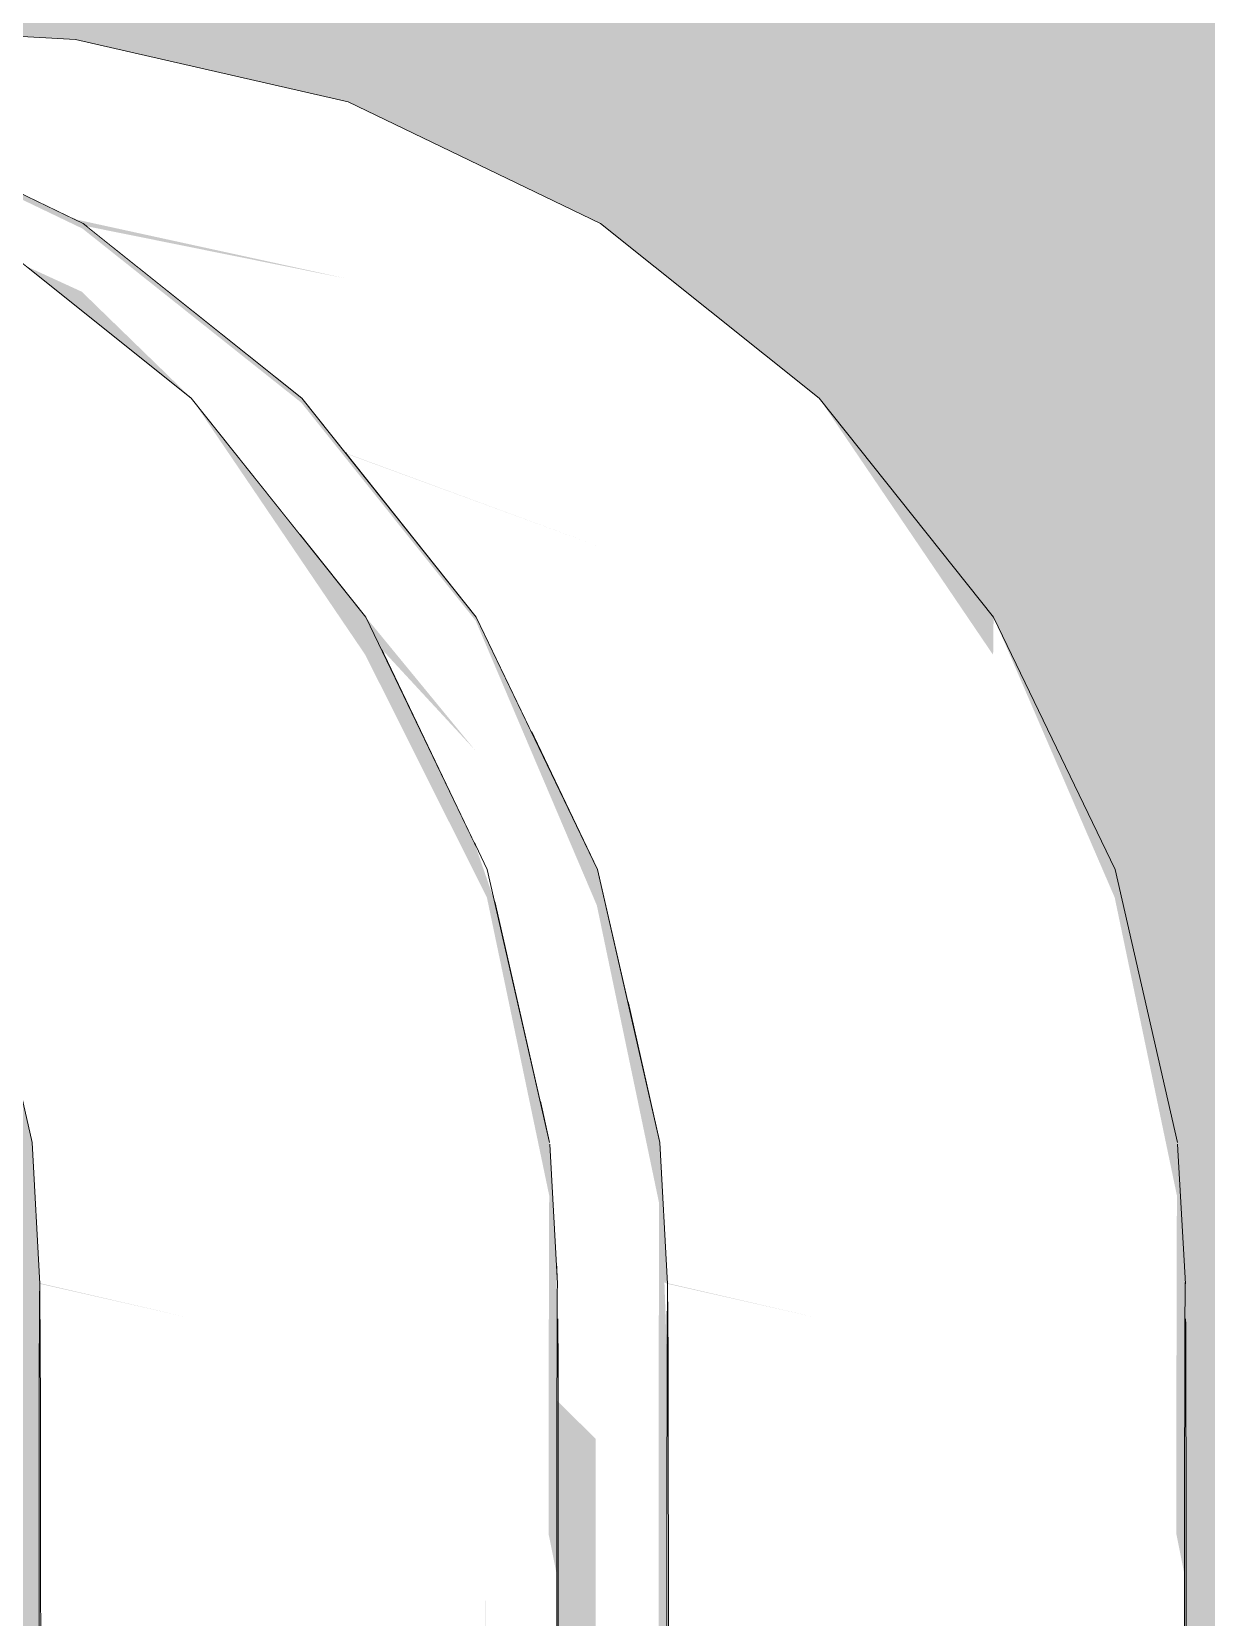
# Model space of a CAD drawing. Header units: millimetres. Extents: x -46169 to 174149, y -86316 to 18123.
# Drawn here: x 120284.81 to 120297.97, y -83706.42 to -83688.64 of the extents above; entities that cross this region are included whole.
import ezdxf

# ---------------------------------------------------------------- set-up
doc = ezdxf.new("R2010")
doc.units = ezdxf.units.MM
doc.header["$MEASUREMENT"] = 0
doc.linetypes.add('Wipeout_Contour', pattern=[1000, 0, -1000])
doc.layers.add('A04_A04_1_A-35-M_FFE_Sanitary_Pen_No__210', color=7, linetype='Continuous', lineweight=13, true_color=0xbae3f7)
doc.layers.add('A04_A04_1_New_A-35-M_FFE_Loose_Pen_No__64', color=7, linetype='Continuous', lineweight=20, true_color=0x606060)
doc.layers.add('A04_A04_1_New_A-25-M_Wall_Int', color=7, linetype='Continuous')
doc.layers.add('A04_A04_1_New_A-35-M_FFE_Loose', color=7, linetype='Continuous')

msp = doc.modelspace()

# ---------------------------------------------------------------- wipeouts: each hides what was drawn before it
at = {"color": 254, "linetype": 'Wipeout_Contour', "lineweight": 0, "ltscale": 4403046.294925408}
msp.add_wipeout([(120227.068, -84266.917), (119755.006, -84266.917), (119755.006, -84457.917), (123475.253, -84457.917), (123475.253, -81407.917), (119755.007, -81407.917), (119755.007, -83688.641), (120283.734, -83688.641), (120285.301, -83688.73), (120288.358, -83689.428), (120291.182, -83690.791), (120293.634, -83692.749), (120295.589, -83695.204), (120296.95, -83698.034), (120297.648, -83701.095), (120297.736, -83702.665), (120297.73, -83703.985), (120297.746, -84251.131), (120297.741, -84252.917), (120297.654, -84254.484), (120296.956, -84257.541), (120295.597, -84260.365), (120293.642, -84262.817), (120291.192, -84264.771), (120288.367, -84266.131), (120285.311, -84266.829), (120283.649, -84266.917), (120259.662, -84266.917), (120259.662, -84454.917), (120227.068, -84454.917)], dxfattribs=at).dxf.layer = 'A04_A04_1_New_A-25-M_Wall_Int'

# ---------------------------------------------------------------- next in the draw order: hatches: boundary and pattern name
at = {"layer": 'A04_A04_1_A-35-M_FFE_Sanitary_Pen_No__210', "linetype": 'Continuous', "lineweight": 0, "true_color": 0x2e383d}
msp.add_hatch(color=250, dxfattribs=at).paths.add_polyline_path([(119762.031, -81412.917), (119762.031, -84457.917), (124593.47, -84457.917), (124593.47, -81412.917)])

# ---------------------------------------------------------------- next in the draw order: linework, layer by layer
at = {"layer": 'A04_A04_1_New_A-35-M_FFE_Loose_Pen_No__64', "linetype": 'Continuous'}
for p, q in [((120297.736, -83702.665), (120297.735, -83702.798)), ((120297.735, -83702.798), (120297.733, -83703.071)), ((120297.742, -83703.132), (120297.741, -83703.071))]:
    msp.add_line(p, q, dxfattribs=at)

# ---------------------------------------------------------------- next in the draw order: wipeouts: each hides what was drawn before it
at = {"color": 254, "linetype": 'Wipeout_Contour', "lineweight": 0, "ltscale": 586136.052498}
msp.add_wipeout([(120283.725, -83689.321), (120285.292, -83689.405), (120285.301, -83688.73), (120283.734, -83688.641)], dxfattribs=at).dxf.layer = 'A04_A04_1_New_A-35-M_FFE_Loose'
at = {"color": 254, "linetype": 'Wipeout_Contour', "lineweight": 0, "ltscale": 732737.334509}
msp.add_wipeout([(120290.691, -83702.46), (120290.699, -83703.071), (120290.697, -83703.985), (120291.131, -83704.418), (120291.133, -83702.829)], dxfattribs=at).dxf.layer = 'A04_A04_1_New_A-35-M_FFE_Loose'

# ---------------------------------------------------------------- next in the draw order: linework, layer by layer
at = {"layer": 'A04_A04_1_New_A-35-M_FFE_Loose_Pen_No__64', "linetype": 'Continuous'}
msp.add_line((120290.708, -83703.132), (120290.708, -83703.071), dxfattribs=at)

# ---------------------------------------------------------------- next in the draw order: wipeouts: each hides what was drawn before it
at = {"color": 254, "linetype": 'Wipeout_Contour', "lineweight": 0, "ltscale": 586137.67543}
msp.add_wipeout([(120283.721, -83689.986), (120285.284, -83690.741), (120285.292, -83689.405), (120283.725, -83689.321)], dxfattribs=at).dxf.layer = 'A04_A04_1_New_A-35-M_FFE_Loose'
at = {"color": 254, "linetype": 'Wipeout_Contour', "lineweight": 0, "ltscale": 732732.044342}
msp.add_wipeout([(120290.506, -83700.619), (120290.617, -83701.114), (120290.691, -83702.46), (120291.133, -83702.829), (120291.135, -83701.379)], dxfattribs=at).dxf.layer = 'A04_A04_1_New_A-35-M_FFE_Loose'

# ---------------------------------------------------------------- next in the draw order: linework, layer by layer
at = {"layer": 'A04_A04_1_New_A-35-M_FFE_Loose_Pen_No__64', "linetype": 'Continuous'}
for p, q in [((120290.703, -83702.665), (120290.701, -83702.798)), ((120290.701, -83702.798), (120290.699, -83703.071))]:
    msp.add_line(p, q, dxfattribs=at)

# ---------------------------------------------------------------- next in the draw order: wipeouts: each hides what was drawn before it
at = {"color": 254, "linetype": 'Wipeout_Contour', "lineweight": 0, "ltscale": 586144.534606}
msp.add_wipeout([(120285.292, -83689.405), (120288.349, -83690.077), (120288.358, -83689.428), (120285.301, -83688.73)], dxfattribs=at).dxf.layer = 'A04_A04_1_New_A-35-M_FFE_Loose'

# ---------------------------------------------------------------- next in the draw order: linework, layer by layer
at = {"layer": 'A04_A04_1_New_A-35-M_FFE_Loose_Pen_No__64', "linetype": 'Continuous'}
msp.add_line((120285.301, -83688.73), (120283.733, -83688.641), dxfattribs=at)

# ---------------------------------------------------------------- next in the draw order: wipeouts: each hides what was drawn before it
at = {"color": 254, "linetype": 'Wipeout_Contour', "lineweight": 0, "ltscale": 586146.776873}
msp.add_wipeout([(120285.292, -83689.405), (120285.284, -83690.741), (120288.341, -83691.409), (120288.349, -83690.077)], dxfattribs=at).dxf.layer = 'A04_A04_1_New_A-35-M_FFE_Loose'

# ---------------------------------------------------------------- next in the draw order: wipeouts: each hides what was drawn before it
at = {"color": 254, "linetype": 'Wipeout_Contour', "lineweight": 0, "ltscale": 586152.122259}
msp.add_wipeout([(120285.427, -83690.822), (120287.839, -83692.749), (120288.334, -83693.367), (120288.341, -83691.409)], dxfattribs=at).dxf.layer = 'A04_A04_1_New_A-35-M_FFE_Loose'

# ---------------------------------------------------------------- next in the draw order: wipeouts: each hides what was drawn before it
at = {"color": 254, "linetype": 'Wipeout_Contour', "lineweight": 0, "ltscale": 879207.734189}
msp.add_wipeout([(120282.555, -83689.491), (120282.55, -83690.02), (120284.149, -83690.791), (120284.749, -83691.27), (120285.373, -83691.556), (120285.38, -83690.848)], dxfattribs=at).dxf.layer = 'A04_A04_1_New_A-35-M_FFE_Loose'
at = {"color": 254, "linetype": 'Wipeout_Contour', "lineweight": 0, "ltscale": 586156.503633}
msp.add_wipeout([(120288.358, -83689.428), (120288.349, -83690.077), (120291.175, -83691.386), (120291.182, -83690.791)], dxfattribs=at).dxf.layer = 'A04_A04_1_New_A-35-M_FFE_Loose'

# ---------------------------------------------------------------- next in the draw order: linework, layer by layer
at = {"layer": 'A04_A04_1_New_A-35-M_FFE_Loose_Pen_No__64', "linetype": 'Continuous'}
msp.add_line((120288.358, -83689.429), (120285.301, -83688.73), dxfattribs=at)

# ---------------------------------------------------------------- next in the draw order: wipeouts: each hides what was drawn before it
at = {"color": 254, "linetype": 'Wipeout_Contour', "lineweight": 0, "ltscale": 586158.656834}
msp.add_wipeout([(120288.349, -83690.077), (120288.341, -83691.409), (120291.167, -83692.609), (120291.175, -83691.386)], dxfattribs=at).dxf.layer = 'A04_A04_1_New_A-35-M_FFE_Loose'
at = {"color": 254, "linetype": 'Wipeout_Contour', "lineweight": 0, "ltscale": 586152.646558}
msp.add_wipeout([(120285.373, -83691.556), (120286.6, -83692.749), (120287.821, -83694.281), (120287.825, -83693.416)], dxfattribs=at).dxf.layer = 'A04_A04_1_New_A-35-M_FFE_Loose'

# ---------------------------------------------------------------- next in the draw order: wipeouts: each hides what was drawn before it
at = {"color": 254, "linetype": 'Wipeout_Contour', "lineweight": 0, "ltscale": 586150.082729}
msp.add_wipeout([(120285.38, -83690.848), (120285.373, -83691.556), (120287.825, -83693.416), (120287.832, -83692.799)], dxfattribs=at).dxf.layer = 'A04_A04_1_New_A-35-M_FFE_Loose'
at = {"color": 254, "linetype": 'Wipeout_Contour', "lineweight": 0, "ltscale": 586162.244008}
msp.add_wipeout([(120288.341, -83691.409), (120288.334, -83693.367), (120291.161, -83694.408), (120291.167, -83692.609)], dxfattribs=at).dxf.layer = 'A04_A04_1_New_A-35-M_FFE_Loose'

# ---------------------------------------------------------------- next in the draw order: wipeouts: each hides what was drawn before it
at = {"color": 254, "linetype": 'Wipeout_Contour', "lineweight": 0, "ltscale": 586145.793377}
msp.add_wipeout([(120284.141, -83691.386), (120286.593, -83693.268), (120286.6, -83692.749), (120284.149, -83690.791)], dxfattribs=at).dxf.layer = 'A04_A04_1_New_A-35-M_FFE_Loose'
at = {"color": 254, "linetype": 'Wipeout_Contour', "lineweight": 0, "ltscale": 586168.888228}
msp.add_wipeout([(120291.175, -83691.386), (120293.627, -83693.268), (120293.634, -83692.749), (120291.182, -83690.791)], dxfattribs=at).dxf.layer = 'A04_A04_1_New_A-35-M_FFE_Loose'
at = {"color": 254, "linetype": 'Wipeout_Contour', "lineweight": 0, "ltscale": 732710.569647}
msp.add_wipeout([(120288.334, -83693.371), (120289.793, -83695.204), (120290.408, -83696.483), (120291.156, -83696.704), (120291.161, -83694.408)], dxfattribs=at).dxf.layer = 'A04_A04_1_New_A-35-M_FFE_Loose'

# ---------------------------------------------------------------- next in the draw order: linework, layer by layer
at = {"layer": 'A04_A04_1_New_A-35-M_FFE_Loose_Pen_No__64', "linetype": 'Continuous'}
for p, q in [((120285.388, -83690.791), (120282.564, -83689.429)), ((120291.183, -83690.791), (120288.358, -83689.429))]:
    msp.add_line(p, q, dxfattribs=at)

# ---------------------------------------------------------------- next in the draw order: wipeouts: each hides what was drawn before it
at = {"color": 254, "linetype": 'Wipeout_Contour', "lineweight": 0, "ltscale": 586147.727388}
msp.add_wipeout([(120284.134, -83692.609), (120286.587, -83694.334), (120286.593, -83693.268), (120284.141, -83691.386)], dxfattribs=at).dxf.layer = 'A04_A04_1_New_A-35-M_FFE_Loose'
at = {"color": 254, "linetype": 'Wipeout_Contour', "lineweight": 0, "ltscale": 586170.822162}
msp.add_wipeout([(120291.167, -83692.609), (120293.621, -83694.334), (120293.627, -83693.268), (120291.175, -83691.386)], dxfattribs=at).dxf.layer = 'A04_A04_1_New_A-35-M_FFE_Loose'
at = {"color": 254, "linetype": 'Wipeout_Contour', "lineweight": 0, "ltscale": 439626.820619}
msp.add_wipeout([(120289.777, -83696.693), (120288.722, -83695.552), (120289.773, -83697.737)], dxfattribs=at).dxf.layer = 'A04_A04_1_New_A-35-M_FFE_Loose'
at = {"color": 254, "linetype": 'Wipeout_Contour', "lineweight": 0, "ltscale": 439630.959558}
msp.add_wipeout([(120290.408, -83696.483), (120291.153, -83698.034), (120291.156, -83696.704)], dxfattribs=at).dxf.layer = 'A04_A04_1_New_A-35-M_FFE_Loose'

# ---------------------------------------------------------------- next in the draw order: wipeouts: each hides what was drawn before it
at = {"color": 254, "linetype": 'Wipeout_Contour', "lineweight": 0, "ltscale": 586150.945957}
msp.add_wipeout([(120284.127, -83694.408), (120286.581, -83695.902), (120286.587, -83694.334), (120284.134, -83692.609)], dxfattribs=at).dxf.layer = 'A04_A04_1_New_A-35-M_FFE_Loose'
at = {"color": 254, "linetype": 'Wipeout_Contour', "lineweight": 0, "ltscale": 586174.040603}
msp.add_wipeout([(120291.161, -83694.408), (120293.615, -83695.902), (120293.621, -83694.334), (120291.167, -83692.609)], dxfattribs=at).dxf.layer = 'A04_A04_1_New_A-35-M_FFE_Loose'
at = {"color": 254, "linetype": 'Wipeout_Contour', "lineweight": 0, "ltscale": 732704.836847}
msp.add_wipeout([(120287.825, -83693.416), (120287.821, -83694.281), (120288.555, -83695.204), (120289.777, -83696.693), (120289.782, -83695.748)], dxfattribs=at).dxf.layer = 'A04_A04_1_New_A-35-M_FFE_Loose'

# ---------------------------------------------------------------- next in the draw order: wipeouts: each hides what was drawn before it
at = {"color": 254, "linetype": 'Wipeout_Contour', "lineweight": 0, "ltscale": 586162.226882}
msp.add_wipeout([(120287.825, -83693.416), (120289.782, -83695.748), (120289.787, -83695.245), (120287.832, -83692.799)], dxfattribs=at).dxf.layer = 'A04_A04_1_New_A-35-M_FFE_Loose'
at = {"color": 254, "linetype": 'Wipeout_Contour', "lineweight": 0, "ltscale": 586155.313728}
msp.add_wipeout([(120284.122, -83696.704), (120286.577, -83697.905), (120286.581, -83695.902), (120284.127, -83694.408)], dxfattribs=at).dxf.layer = 'A04_A04_1_New_A-35-M_FFE_Loose'
at = {"color": 254, "linetype": 'Wipeout_Contour', "lineweight": 0, "ltscale": 586178.408201}
msp.add_wipeout([(120291.156, -83696.704), (120293.61, -83697.905), (120293.615, -83695.902), (120291.161, -83694.408)], dxfattribs=at).dxf.layer = 'A04_A04_1_New_A-35-M_FFE_Loose'

# ---------------------------------------------------------------- next in the draw order: wipeouts: each hides what was drawn before it
at = {"color": 254, "linetype": 'Wipeout_Contour', "lineweight": 0, "ltscale": 439617.320023}
msp.add_wipeout([(120286.593, -83693.268), (120288.55, -83695.628), (120286.6, -83692.749)], dxfattribs=at).dxf.layer = 'A04_A04_1_New_A-35-M_FFE_Loose'
at = {"color": 254, "linetype": 'Wipeout_Contour', "lineweight": 0, "ltscale": 439634.641141}
msp.add_wipeout([(120293.627, -83693.268), (120295.584, -83695.628), (120293.634, -83692.749)], dxfattribs=at).dxf.layer = 'A04_A04_1_New_A-35-M_FFE_Loose'
at = {"color": 254, "linetype": 'Wipeout_Contour', "lineweight": 0, "ltscale": 732700.071289}
msp.add_wipeout([(120284.122, -83696.704), (120284.119, -83698.034), (120284.457, -83699.519), (120286.573, -83700.256), (120286.577, -83697.905)], dxfattribs=at).dxf.layer = 'A04_A04_1_New_A-35-M_FFE_Loose'
at = {"color": 254, "linetype": 'Wipeout_Contour', "lineweight": 0, "ltscale": 732728.93912}
msp.add_wipeout([(120291.156, -83696.704), (120291.153, -83698.034), (120291.491, -83699.519), (120293.607, -83700.256), (120293.61, -83697.905)], dxfattribs=at).dxf.layer = 'A04_A04_1_New_A-35-M_FFE_Loose'

# ---------------------------------------------------------------- next in the draw order: linework, layer by layer
at = {"layer": 'A04_A04_1_New_A-35-M_FFE_Loose_Pen_No__64', "linetype": 'Continuous'}
for p, q in [((120286.6, -83692.749), (120284.149, -83690.791)), ((120287.839, -83692.749), (120285.388, -83690.791)), ((120293.634, -83692.749), (120291.183, -83690.791))]:
    msp.add_line(p, q, dxfattribs=at)

# ---------------------------------------------------------------- next in the draw order: wipeouts: each hides what was drawn before it
at = {"color": 254, "linetype": 'Wipeout_Contour', "lineweight": 0, "ltscale": 586159.614445}
msp.add_wipeout([(120286.587, -83694.334), (120288.545, -83696.498), (120288.55, -83695.628), (120286.593, -83693.268)], dxfattribs=at).dxf.layer = 'A04_A04_1_New_A-35-M_FFE_Loose'
at = {"color": 254, "linetype": 'Wipeout_Contour', "lineweight": 0, "ltscale": 586182.709173}
msp.add_wipeout([(120293.621, -83694.334), (120295.578, -83696.498), (120295.584, -83695.628), (120293.627, -83693.268)], dxfattribs=at).dxf.layer = 'A04_A04_1_New_A-35-M_FFE_Loose'
at = {"color": 254, "linetype": 'Wipeout_Contour', "lineweight": 0, "ltscale": 586181.530573}
msp.add_wipeout([(120289.995, -83698.38), (120290.506, -83700.619), (120291.135, -83701.379), (120291.137, -83700.13)], dxfattribs=at).dxf.layer = 'A04_A04_1_New_A-35-M_FFE_Loose'
at = {"color": 254, "linetype": 'Wipeout_Contour', "lineweight": 0, "ltscale": 732709.203346}
msp.add_wipeout([(120284.457, -83699.519), (120284.816, -83701.095), (120284.903, -83702.671), (120286.571, -83703.057), (120286.573, -83700.256)], dxfattribs=at).dxf.layer = 'A04_A04_1_New_A-35-M_FFE_Loose'
at = {"color": 254, "linetype": 'Wipeout_Contour', "lineweight": 0, "ltscale": 732738.070875}
msp.add_wipeout([(120291.491, -83699.519), (120291.85, -83701.095), (120291.936, -83702.671), (120293.604, -83703.057), (120293.607, -83700.256)], dxfattribs=at).dxf.layer = 'A04_A04_1_New_A-35-M_FFE_Loose'

# ---------------------------------------------------------------- next in the draw order: linework, layer by layer
at = {"layer": 'A04_A04_1_New_A-35-M_FFE_Loose_Pen_No__64', "linetype": 'Continuous'}
msp.add_line((120284.816, -83701.095), (120284.119, -83698.034), dxfattribs=at)

# ---------------------------------------------------------------- next in the draw order: wipeouts: each hides what was drawn before it
at = {"color": 254, "linetype": 'Wipeout_Contour', "lineweight": 0, "ltscale": 586162.341717}
msp.add_wipeout([(120286.581, -83695.902), (120288.54, -83697.777), (120288.545, -83696.498), (120286.587, -83694.334)], dxfattribs=at).dxf.layer = 'A04_A04_1_New_A-35-M_FFE_Loose'
at = {"color": 254, "linetype": 'Wipeout_Contour', "lineweight": 0, "ltscale": 586185.436337}
msp.add_wipeout([(120293.615, -83695.902), (120295.574, -83697.777), (120295.578, -83696.498), (120293.621, -83694.334)], dxfattribs=at).dxf.layer = 'A04_A04_1_New_A-35-M_FFE_Loose'
at = {"color": 254, "linetype": 'Wipeout_Contour', "lineweight": 0, "ltscale": 732721.175962}
msp.add_wipeout([(120289.777, -83696.693), (120289.773, -83697.737), (120289.995, -83698.38), (120291.137, -83700.13), (120291.141, -83699.135)], dxfattribs=at).dxf.layer = 'A04_A04_1_New_A-35-M_FFE_Loose'
at = {"color": 254, "linetype": 'Wipeout_Contour', "lineweight": 0, "ltscale": 1319432.914595126}
msp.add_wipeout([(120284.894, -83706.803), (120284.894, -84018.931), (120284.912, -83705.939), (120285.106, -84019.121), (120286.375, -84020.714), (120286.571, -83703.057), (120284.902, -83702.678), (120284.897, -83703.555), (120284.895, -83704.7)], dxfattribs=at).dxf.layer = 'A04_A04_1_New_A-35-M_FFE_Loose'
at = {"color": 254, "linetype": 'Wipeout_Contour', "lineweight": 0, "ltscale": 1466031.98071146}
msp.add_wipeout([(120291.901, -83702.663), (120291.931, -83703.555), (120291.929, -83704.7), (120291.928, -83706.803), (120291.928, -84018.931), (120291.944, -83704.587), (120292.14, -84019.121), (120293.409, -84020.714), (120293.604, -83703.057), (120291.935, -83702.678)], dxfattribs=at).dxf.layer = 'A04_A04_1_New_A-35-M_FFE_Loose'

# ---------------------------------------------------------------- next in the draw order: linework, layer by layer
at = {"layer": 'A04_A04_1_New_A-35-M_FFE_Loose_Pen_No__64', "linetype": 'Continuous'}
for p, q in [((120288.555, -83695.204), (120286.6, -83692.749)), ((120284.902, -83702.678), (120284.816, -83701.095)), ((120284.9, -83702.836), (120284.902, -83702.678)), ((120284.904, -83702.665), (120284.904, -83702.678)), ((120284.904, -83702.678), (120284.908, -83703.473)), ((120291.934, -83702.836), (120291.935, -83702.678)), ((120291.937, -83702.665), (120291.937, -83702.678)), ((120291.937, -83702.678), (120291.942, -83703.473)), ((120284.898, -83703.132), (120284.9, -83702.836)), ((120291.932, -83703.132), (120291.934, -83702.836)), ((120284.897, -83703.555), (120284.898, -83703.132)), ((120291.931, -83703.555), (120291.932, -83703.132)), ((120284.896, -83704.084), (120284.897, -83703.554)), ((120284.908, -83703.473), (120284.91, -83703.985)), ((120291.93, -83704.084), (120291.931, -83703.554)), ((120291.942, -83703.473), (120291.943, -83703.985)), ((120284.895, -83704.7), (120284.896, -83704.084)), ((120284.91, -83703.985), (120284.91, -83704.587)), ((120284.894, -83705.374), (120284.895, -83704.7))]:
    msp.add_line(p, q, dxfattribs=at)

# ---------------------------------------------------------------- next in the draw order: wipeouts: each hides what was drawn before it
at = {"color": 254, "linetype": 'Wipeout_Contour', "lineweight": 0, "ltscale": 586174.990637}
msp.add_wipeout([(120289.782, -83695.748), (120289.777, -83696.693), (120291.141, -83699.135), (120291.144, -83698.436)], dxfattribs=at).dxf.layer = 'A04_A04_1_New_A-35-M_FFE_Loose'
at = {"color": 254, "linetype": 'Wipeout_Contour', "lineweight": 0, "ltscale": 586166.041187}
msp.add_wipeout([(120286.577, -83697.905), (120288.536, -83699.41), (120288.54, -83697.777), (120286.581, -83695.902)], dxfattribs=at).dxf.layer = 'A04_A04_1_New_A-35-M_FFE_Loose'
at = {"color": 254, "linetype": 'Wipeout_Contour', "lineweight": 0, "ltscale": 586189.135661}
msp.add_wipeout([(120293.61, -83697.905), (120295.57, -83699.41), (120295.574, -83697.777), (120293.615, -83695.902)], dxfattribs=at).dxf.layer = 'A04_A04_1_New_A-35-M_FFE_Loose'
at = {"color": 254, "linetype": 'Wipeout_Contour', "lineweight": 0, "ltscale": 586197.124757}
msp.add_wipeout([(120291.131, -83704.418), (120291.131, -83706.563), (120291.836, -83706.722), (120291.836, -83705.05)], dxfattribs=at).dxf.layer = 'A04_A04_1_New_A-35-M_FFE_Loose'

# ---------------------------------------------------------------- next in the draw order: wipeouts: each hides what was drawn before it
at = {"color": 254, "linetype": 'Wipeout_Contour', "lineweight": 0, "ltscale": 439629.115873}
msp.add_wipeout([(120289.782, -83695.748), (120291.144, -83698.436), (120289.787, -83695.245)], dxfattribs=at).dxf.layer = 'A04_A04_1_New_A-35-M_FFE_Loose'
at = {"color": 254, "linetype": 'Wipeout_Contour', "lineweight": 0, "ltscale": 586170.55652}
msp.add_wipeout([(120286.573, -83700.256), (120288.533, -83701.329), (120288.536, -83699.41), (120286.577, -83697.905)], dxfattribs=at).dxf.layer = 'A04_A04_1_New_A-35-M_FFE_Loose'
at = {"color": 254, "linetype": 'Wipeout_Contour', "lineweight": 0, "ltscale": 586193.650815}
msp.add_wipeout([(120293.607, -83700.256), (120295.567, -83701.329), (120295.57, -83699.41), (120293.61, -83697.905)], dxfattribs=at).dxf.layer = 'A04_A04_1_New_A-35-M_FFE_Loose'
at = {"color": 254, "linetype": 'Wipeout_Contour', "lineweight": 0, "ltscale": 586193.515308}
msp.add_wipeout([(120291.133, -83702.829), (120291.131, -83704.418), (120291.836, -83705.05), (120291.837, -83704.066)], dxfattribs=at).dxf.layer = 'A04_A04_1_New_A-35-M_FFE_Loose'

# ---------------------------------------------------------------- next in the draw order: linework, layer by layer
at = {"layer": 'A04_A04_1_New_A-35-M_FFE_Loose_Pen_No__64', "linetype": 'Continuous'}
msp.add_line((120289.793, -83695.204), (120287.839, -83692.749), dxfattribs=at)

# ---------------------------------------------------------------- next in the draw order: wipeouts: each hides what was drawn before it
at = {"color": 254, "linetype": 'Wipeout_Contour', "lineweight": 0, "ltscale": 439643.246524}
msp.add_wipeout([(120295.584, -83695.628), (120296.946, -83698.347), (120295.589, -83695.204)], dxfattribs=at).dxf.layer = 'A04_A04_1_New_A-35-M_FFE_Loose'
at = {"color": 254, "linetype": 'Wipeout_Contour', "lineweight": 0, "ltscale": 586170.628038}
msp.add_wipeout([(120288.55, -83695.628), (120288.545, -83696.498), (120289.908, -83698.99), (120289.912, -83698.347)], dxfattribs=at).dxf.layer = 'A04_A04_1_New_A-35-M_FFE_Loose'
at = {"color": 254, "linetype": 'Wipeout_Contour', "lineweight": 0, "ltscale": 586175.966918}
msp.add_wipeout([(120286.571, -83703.057), (120288.531, -83703.771), (120288.533, -83701.329), (120286.573, -83700.256)], dxfattribs=at).dxf.layer = 'A04_A04_1_New_A-35-M_FFE_Loose'
at = {"color": 254, "linetype": 'Wipeout_Contour', "lineweight": 0, "ltscale": 586199.060999}
msp.add_wipeout([(120293.604, -83703.057), (120295.565, -83703.771), (120295.567, -83701.329), (120293.607, -83700.256)], dxfattribs=at).dxf.layer = 'A04_A04_1_New_A-35-M_FFE_Loose'
at = {"color": 254, "linetype": 'Wipeout_Contour', "lineweight": 0, "ltscale": 586190.670648}
msp.add_wipeout([(120291.135, -83701.379), (120291.133, -83702.829), (120291.837, -83704.066), (120291.838, -83703.168)], dxfattribs=at).dxf.layer = 'A04_A04_1_New_A-35-M_FFE_Loose'

# ---------------------------------------------------------------- next in the draw order: linework, layer by layer
at = {"layer": 'A04_A04_1_New_A-35-M_FFE_Loose_Pen_No__64', "linetype": 'Continuous'}
msp.add_line((120295.589, -83695.204), (120293.634, -83692.749), dxfattribs=at)

# ---------------------------------------------------------------- next in the draw order: wipeouts: each hides what was drawn before it
at = {"color": 254, "linetype": 'Wipeout_Contour', "lineweight": 0, "ltscale": 586193.72266}
msp.add_wipeout([(120295.578, -83696.498), (120296.942, -83698.99), (120296.946, -83698.347), (120295.584, -83695.628)], dxfattribs=at).dxf.layer = 'A04_A04_1_New_A-35-M_FFE_Loose'
at = {"color": 254, "linetype": 'Wipeout_Contour', "lineweight": 0, "ltscale": 586172.766393}
msp.add_wipeout([(120288.545, -83696.498), (120288.54, -83697.777), (120289.905, -83699.937), (120289.908, -83698.99)], dxfattribs=at).dxf.layer = 'A04_A04_1_New_A-35-M_FFE_Loose'
at = {"color": 254, "linetype": 'Wipeout_Contour', "lineweight": 0, "ltscale": 586188.152196}
msp.add_wipeout([(120291.137, -83700.13), (120291.135, -83701.379), (120291.838, -83703.168), (120291.84, -83702.394)], dxfattribs=at).dxf.layer = 'A04_A04_1_New_A-35-M_FFE_Loose'
at = {"color": 254, "linetype": 'Wipeout_Contour', "lineweight": 0, "ltscale": 733270.19848}
msp.add_wipeout([(120286.375, -84020.714), (120287.016, -84021.518), (120288.334, -84024.259), (120288.531, -83703.771), (120286.571, -83703.057)], dxfattribs=at).dxf.layer = 'A04_A04_1_New_A-35-M_FFE_Loose'
at = {"color": 254, "linetype": 'Wipeout_Contour', "lineweight": 0, "ltscale": 733299.044434}
msp.add_wipeout([(120293.409, -84020.714), (120294.049, -84021.518), (120295.367, -84024.259), (120295.565, -83703.771), (120293.604, -83703.057)], dxfattribs=at).dxf.layer = 'A04_A04_1_New_A-35-M_FFE_Loose'

# ---------------------------------------------------------------- next in the draw order: wipeouts: each hides what was drawn before it
at = {"color": 254, "linetype": 'Wipeout_Contour', "lineweight": 0, "ltscale": 586195.860922}
msp.add_wipeout([(120295.574, -83697.777), (120296.939, -83699.937), (120296.942, -83698.99), (120295.578, -83696.498)], dxfattribs=at).dxf.layer = 'A04_A04_1_New_A-35-M_FFE_Loose'
at = {"color": 254, "linetype": 'Wipeout_Contour', "lineweight": 0, "ltscale": 586175.66545}
msp.add_wipeout([(120288.54, -83697.777), (120288.536, -83699.41), (120289.902, -83701.145), (120289.905, -83699.937)], dxfattribs=at).dxf.layer = 'A04_A04_1_New_A-35-M_FFE_Loose'
at = {"color": 254, "linetype": 'Wipeout_Contour', "lineweight": 0, "ltscale": 586186.060939}
msp.add_wipeout([(120291.141, -83699.135), (120291.137, -83700.13), (120291.84, -83702.394), (120291.842, -83701.777)], dxfattribs=at).dxf.layer = 'A04_A04_1_New_A-35-M_FFE_Loose'
at = {"color": 254, "linetype": 'Wipeout_Contour', "lineweight": 0, "ltscale": 1614366.702112944}
msp.add_wipeout([(120291.932, -84252.917), (120293.492, -84252.917), (120293.496, -84251.131), (120293.494, -84031.506), (120293.484, -84029.048), (120292.223, -84061.789), (120292.135, -84060.219), (120292.189, -84058.811), (120292.178, -84056.282), (120292.157, -84046.11), (120291.944, -83704.587)], dxfattribs=at).dxf.layer = 'A04_A04_1_New_A-35-M_FFE_Loose'
at = {"color": 254, "linetype": 'Wipeout_Contour', "lineweight": 0, "ltscale": 1614304.083471105}
msp.add_wipeout([(120284.907, -84252.917), (120286.458, -84252.917), (120286.463, -84251.131), (120286.46, -84031.506), (120286.45, -84029.048), (120285.19, -84061.789), (120285.102, -84060.219), (120285.156, -84058.811), (120285.144, -84056.282), (120285.123, -84046.11), (120284.912, -83705.939)], dxfattribs=at).dxf.layer = 'A04_A04_1_New_A-35-M_FFE_Loose'

# ---------------------------------------------------------------- next in the draw order: linework, layer by layer
at = {"layer": 'A04_A04_1_New_A-35-M_FFE_Loose_Pen_No__64', "linetype": 'Continuous'}
for p, q in [((120289.916, -83698.034), (120288.555, -83695.204)), ((120291.153, -83698.034), (120289.793, -83695.204)), ((120291.929, -83704.7), (120291.93, -83704.084)), ((120291.943, -83703.985), (120291.944, -83704.587)), ((120284.91, -83704.587), (120284.912, -83705.939)), ((120291.944, -83704.587), (120291.945, -83705.939)), ((120291.928, -83705.374), (120291.929, -83704.7)), ((120284.894, -83706.803), (120284.894, -83705.374)), ((120291.928, -83706.803), (120291.928, -83705.374)), ((120284.912, -83705.939), (120285.118, -84040.569)), ((120291.945, -83705.939), (120292.151, -84040.569))]:
    msp.add_line(p, q, dxfattribs=at)

# ---------------------------------------------------------------- next in the draw order: wipeouts: each hides what was drawn before it
at = {"color": 254, "linetype": 'Wipeout_Contour', "lineweight": 0, "ltscale": 586198.759871}
msp.add_wipeout([(120295.57, -83699.41), (120296.936, -83701.145), (120296.939, -83699.937), (120295.574, -83697.777)], dxfattribs=at).dxf.layer = 'A04_A04_1_New_A-35-M_FFE_Loose'
at = {"color": 254, "linetype": 'Wipeout_Contour', "lineweight": 0, "ltscale": 439637.611258}
msp.add_wipeout([(120291.144, -83698.436), (120291.141, -83699.135), (120291.842, -83701.777)], dxfattribs=at).dxf.layer = 'A04_A04_1_New_A-35-M_FFE_Loose'
at = {"color": 254, "linetype": 'Wipeout_Contour', "lineweight": 0, "ltscale": 586179.203734}
msp.add_wipeout([(120288.536, -83699.41), (120288.533, -83701.329), (120289.9, -83702.564), (120289.902, -83701.145)], dxfattribs=at).dxf.layer = 'A04_A04_1_New_A-35-M_FFE_Loose'

# ---------------------------------------------------------------- next in the draw order: linework, layer by layer
at = {"layer": 'A04_A04_1_New_A-35-M_FFE_Loose_Pen_No__64', "linetype": 'Continuous'}
for p, q in [((120296.95, -83698.034), (120295.589, -83695.204)), ((120291.85, -83701.095), (120291.153, -83698.034)), ((120291.935, -83702.678), (120291.85, -83701.095))]:
    msp.add_line(p, q, dxfattribs=at)

# ---------------------------------------------------------------- next in the draw order: wipeouts: each hides what was drawn before it
at = {"color": 254, "linetype": 'Wipeout_Contour', "lineweight": 0, "ltscale": 586202.297985}
msp.add_wipeout([(120295.567, -83701.329), (120296.934, -83702.564), (120296.936, -83701.145), (120295.57, -83699.41)], dxfattribs=at).dxf.layer = 'A04_A04_1_New_A-35-M_FFE_Loose'
at = {"color": 254, "linetype": 'Wipeout_Contour', "lineweight": 0, "ltscale": 586183.638108}
msp.add_wipeout([(120288.533, -83701.329), (120288.531, -83703.771), (120289.898, -83704.593), (120289.9, -83702.564)], dxfattribs=at).dxf.layer = 'A04_A04_1_New_A-35-M_FFE_Loose'

# ---------------------------------------------------------------- next in the draw order: wipeouts: each hides what was drawn before it
at = {"color": 254, "linetype": 'Wipeout_Contour', "lineweight": 0, "ltscale": 439634.382394}
msp.add_wipeout([(120289.908, -83698.99), (120290.61, -83701.688), (120289.912, -83698.347)], dxfattribs=at).dxf.layer = 'A04_A04_1_New_A-35-M_FFE_Loose'
at = {"color": 254, "linetype": 'Wipeout_Contour', "lineweight": 0, "ltscale": 586206.732211}
msp.add_wipeout([(120295.565, -83703.771), (120296.932, -83704.593), (120296.934, -83702.564), (120295.567, -83701.329)], dxfattribs=at).dxf.layer = 'A04_A04_1_New_A-35-M_FFE_Loose'
at = {"color": 254, "linetype": 'Wipeout_Contour', "lineweight": 0, "ltscale": 880024.38631}
msp.add_wipeout([(120288.334, -84024.259), (120289.073, -84027.407), (120289.161, -84028.976), (120289.543, -84039.104), (120289.898, -83704.593), (120288.531, -83703.771)], dxfattribs=at).dxf.layer = 'A04_A04_1_New_A-35-M_FFE_Loose'

# ---------------------------------------------------------------- next in the draw order: wipeouts: each hides what was drawn before it
at = {"color": 254, "linetype": 'Wipeout_Contour', "lineweight": 0, "ltscale": 439651.703256}
msp.add_wipeout([(120296.942, -83698.99), (120297.643, -83701.688), (120296.946, -83698.347)], dxfattribs=at).dxf.layer = 'A04_A04_1_New_A-35-M_FFE_Loose'
at = {"color": 254, "linetype": 'Wipeout_Contour', "lineweight": 0, "ltscale": 586181.697894}
msp.add_wipeout([(120289.905, -83699.937), (120290.607, -83702.274), (120290.61, -83701.688), (120289.908, -83698.99)], dxfattribs=at).dxf.layer = 'A04_A04_1_New_A-35-M_FFE_Loose'
at = {"color": 254, "linetype": 'Wipeout_Contour', "lineweight": 0, "ltscale": 880058.997948}
msp.add_wipeout([(120295.565, -83703.771), (120295.367, -84024.259), (120296.107, -84027.407), (120296.195, -84028.976), (120296.577, -84039.104), (120296.932, -83704.593)], dxfattribs=at).dxf.layer = 'A04_A04_1_New_A-35-M_FFE_Loose'

# ---------------------------------------------------------------- next in the draw order: wipeouts: each hides what was drawn before it
at = {"color": 254, "linetype": 'Wipeout_Contour', "lineweight": 0, "ltscale": 586204.792269}
msp.add_wipeout([(120296.939, -83699.937), (120297.641, -83702.274), (120297.643, -83701.688), (120296.942, -83698.99)], dxfattribs=at).dxf.layer = 'A04_A04_1_New_A-35-M_FFE_Loose'
at = {"color": 254, "linetype": 'Wipeout_Contour', "lineweight": 0, "ltscale": 586183.705277}
msp.add_wipeout([(120289.902, -83701.145), (120290.606, -83703.022), (120290.607, -83702.274), (120289.905, -83699.937)], dxfattribs=at).dxf.layer = 'A04_A04_1_New_A-35-M_FFE_Loose'

# ---------------------------------------------------------------- next in the draw order: wipeouts: each hides what was drawn before it
at = {"color": 254, "linetype": 'Wipeout_Contour', "lineweight": 0, "ltscale": 586206.799572}
msp.add_wipeout([(120296.936, -83701.145), (120297.639, -83703.022), (120297.641, -83702.274), (120296.939, -83699.937)], dxfattribs=at).dxf.layer = 'A04_A04_1_New_A-35-M_FFE_Loose'
at = {"color": 254, "linetype": 'Wipeout_Contour', "lineweight": 0, "ltscale": 586186.156088}
msp.add_wipeout([(120289.9, -83702.564), (120290.604, -83703.901), (120290.606, -83703.022), (120289.902, -83701.145)], dxfattribs=at).dxf.layer = 'A04_A04_1_New_A-35-M_FFE_Loose'

# ---------------------------------------------------------------- next in the draw order: linework, layer by layer
at = {"layer": 'A04_A04_1_New_A-35-M_FFE_Loose_Pen_No__64', "linetype": 'Continuous'}
msp.add_line((120290.615, -83701.095), (120289.916, -83698.034), dxfattribs=at)

# ---------------------------------------------------------------- next in the draw order: wipeouts: each hides what was drawn before it
at = {"color": 254, "linetype": 'Wipeout_Contour', "lineweight": 0, "ltscale": 586209.250286}
msp.add_wipeout([(120296.934, -83702.564), (120297.638, -83703.901), (120297.639, -83703.022), (120296.936, -83701.145)], dxfattribs=at).dxf.layer = 'A04_A04_1_New_A-35-M_FFE_Loose'
at = {"color": 254, "linetype": 'Wipeout_Contour', "lineweight": 0, "ltscale": 586189.500927}
msp.add_wipeout([(120289.898, -83704.593), (120290.603, -83705.482), (120290.604, -83703.901), (120289.9, -83702.564)], dxfattribs=at).dxf.layer = 'A04_A04_1_New_A-35-M_FFE_Loose'

# ---------------------------------------------------------------- next in the draw order: linework, layer by layer
at = {"layer": 'A04_A04_1_New_A-35-M_FFE_Loose_Pen_No__64', "linetype": 'Continuous'}
for p, q in [((120297.648, -83701.095), (120296.95, -83698.034)), ((120290.704, -83702.678), (120290.617, -83701.114))]:
    msp.add_line(p, q, dxfattribs=at)

# ---------------------------------------------------------------- next in the draw order: wipeouts: each hides what was drawn before it
at = {"color": 254, "linetype": 'Wipeout_Contour', "lineweight": 0, "ltscale": 586212.594993}
msp.add_wipeout([(120296.932, -83704.593), (120297.637, -83705.482), (120297.638, -83703.901), (120296.934, -83702.564)], dxfattribs=at).dxf.layer = 'A04_A04_1_New_A-35-M_FFE_Loose'
at = {"color": 254, "linetype": 'Wipeout_Contour', "lineweight": 0, "ltscale": 586573.896206}
msp.add_wipeout([(120289.692, -84039.195), (120290.397, -84040.104), (120290.603, -83705.482), (120289.898, -83704.593)], dxfattribs=at).dxf.layer = 'A04_A04_1_New_A-35-M_FFE_Loose'

# ---------------------------------------------------------------- next in the draw order: linework, layer by layer
at = {"layer": 'A04_A04_1_New_A-35-M_FFE_Loose_Pen_No__64', "linetype": 'Continuous'}
msp.add_line((120297.738, -83702.678), (120297.651, -83701.114), dxfattribs=at)

# ---------------------------------------------------------------- next in the draw order: wipeouts: each hides what was drawn before it
at = {"color": 254, "linetype": 'Wipeout_Contour', "lineweight": 0, "ltscale": 586596.975129}
msp.add_wipeout([(120296.932, -83704.593), (120296.726, -84039.195), (120297.431, -84040.104), (120297.637, -83705.482)], dxfattribs=at).dxf.layer = 'A04_A04_1_New_A-35-M_FFE_Loose'
at = {"color": 254, "linetype": 'Wipeout_Contour', "lineweight": 0, "ltscale": 439836.344936}
msp.add_wipeout([(120290.603, -83705.482), (120290.397, -84040.104), (120290.695, -83705.939)], dxfattribs=at).dxf.layer = 'A04_A04_1_New_A-35-M_FFE_Loose'

# ---------------------------------------------------------------- next in the draw order: wipeouts: each hides what was drawn before it
at = {"color": 254, "linetype": 'Wipeout_Contour', "lineweight": 0, "ltscale": 2054447.803616809}
msp.add_wipeout([(120289.156, -84029.048), (120289.145, -84032.561), (120289.146, -84252.806), (120290.708, -84252.917), (120290.712, -84251.131), (120290.709, -83703.555), (120290.618, -83829.943), (120290.489, -84040.569), (120290.483, -84046.11), (120290.474, -84051.703), (120290.462, -84056.282), (120290.447, -84059.603), (120290.431, -84061.486), (120290.329, -84060.219)], dxfattribs=at).dxf.layer = 'A04_A04_1_New_A-35-M_FFE_Loose'
at = {"color": 254, "linetype": 'Wipeout_Contour', "lineweight": 0, "ltscale": 439853.65788}
msp.add_wipeout([(120297.637, -83705.482), (120297.431, -84040.104), (120297.728, -83705.939)], dxfattribs=at).dxf.layer = 'A04_A04_1_New_A-35-M_FFE_Loose'

# ---------------------------------------------------------------- next in the draw order: linework, layer by layer
at = {"layer": 'A04_A04_1_New_A-35-M_FFE_Loose_Pen_No__64', "linetype": 'Continuous'}
for p, q in [((120290.699, -83703.071), (120290.698, -83703.473)), ((120290.709, -83703.555), (120290.708, -83703.132)), ((120290.698, -83703.473), (120290.697, -83703.985)), ((120290.71, -83704.084), (120290.709, -83703.554)), ((120290.697, -83703.985), (120290.696, -83704.587)), ((120290.711, -83704.7), (120290.71, -83704.084)), ((120290.696, -83704.587), (120290.695, -83705.939)), ((120290.712, -83705.374), (120290.711, -83704.7)), ((120290.712, -83706.803), (120290.712, -83705.374)), ((120290.695, -83705.939), (120290.489, -84040.569))]:
    msp.add_line(p, q, dxfattribs=at)

# ---------------------------------------------------------------- next in the draw order: wipeouts: each hides what was drawn before it
at = {"color": 254, "linetype": 'Wipeout_Contour', "lineweight": 0, "ltscale": 2054531.436832697}
msp.add_wipeout([(120296.19, -84029.048), (120296.179, -84032.561), (120296.179, -84252.806), (120297.741, -84252.917), (120297.746, -84251.131), (120297.743, -83703.555), (120297.649, -83835.032), (120297.522, -84040.569), (120297.517, -84046.11), (120297.508, -84051.703), (120297.496, -84056.282), (120297.481, -84059.603), (120297.465, -84061.486), (120297.362, -84060.219)], dxfattribs=at).dxf.layer = 'A04_A04_1_New_A-35-M_FFE_Loose'

# ---------------------------------------------------------------- next in the draw order: linework, layer by layer
at = {"layer": 'A04_A04_1_New_A-35-M_FFE_Loose_Pen_No__64', "linetype": 'Continuous'}
for p, q in [((120297.733, -83703.071), (120297.732, -83703.473)), ((120297.743, -83703.555), (120297.742, -83703.132)), ((120297.732, -83703.473), (120297.73, -83703.985)), ((120297.744, -83704.084), (120297.743, -83703.554)), ((120297.73, -83703.985), (120297.729, -83704.587)), ((120297.745, -83704.7), (120297.744, -83704.084)), ((120297.729, -83704.587), (120297.729, -83705.939)), ((120297.746, -83705.374), (120297.745, -83704.7)), ((120297.746, -83706.803), (120297.746, -83705.374)), ((120297.729, -83705.939), (120297.522, -84040.569))]:
    msp.add_line(p, q, dxfattribs=at)

doc.saveas('drawing.dxf')
